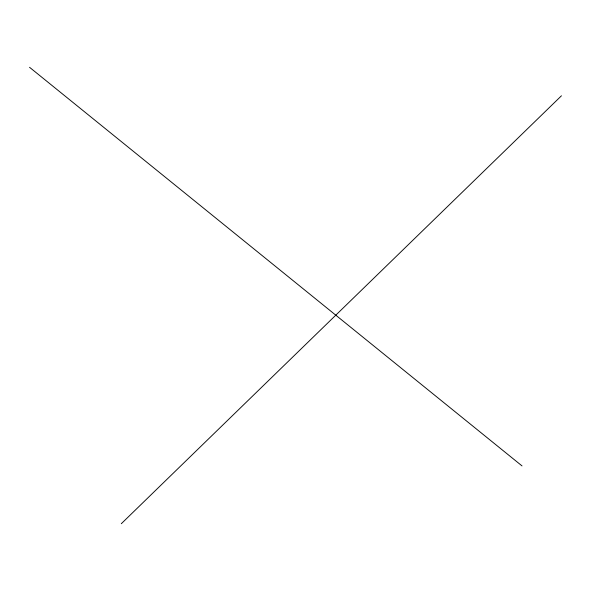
<?xml version="1.0" encoding="UTF-8"?>
<svg xmlns="http://www.w3.org/2000/svg" width="591" height="591" viewBox="0 0 591 591"><rect width="100%" height="100%" fill="white"/><g stroke="black" fill="none" stroke-linecap="round" stroke-linejoin="round"><path stroke-width="0.89" d="M121.31 523.7L561.45 95.786M29.55 67.3L522.016 465.907"/></g></svg>
